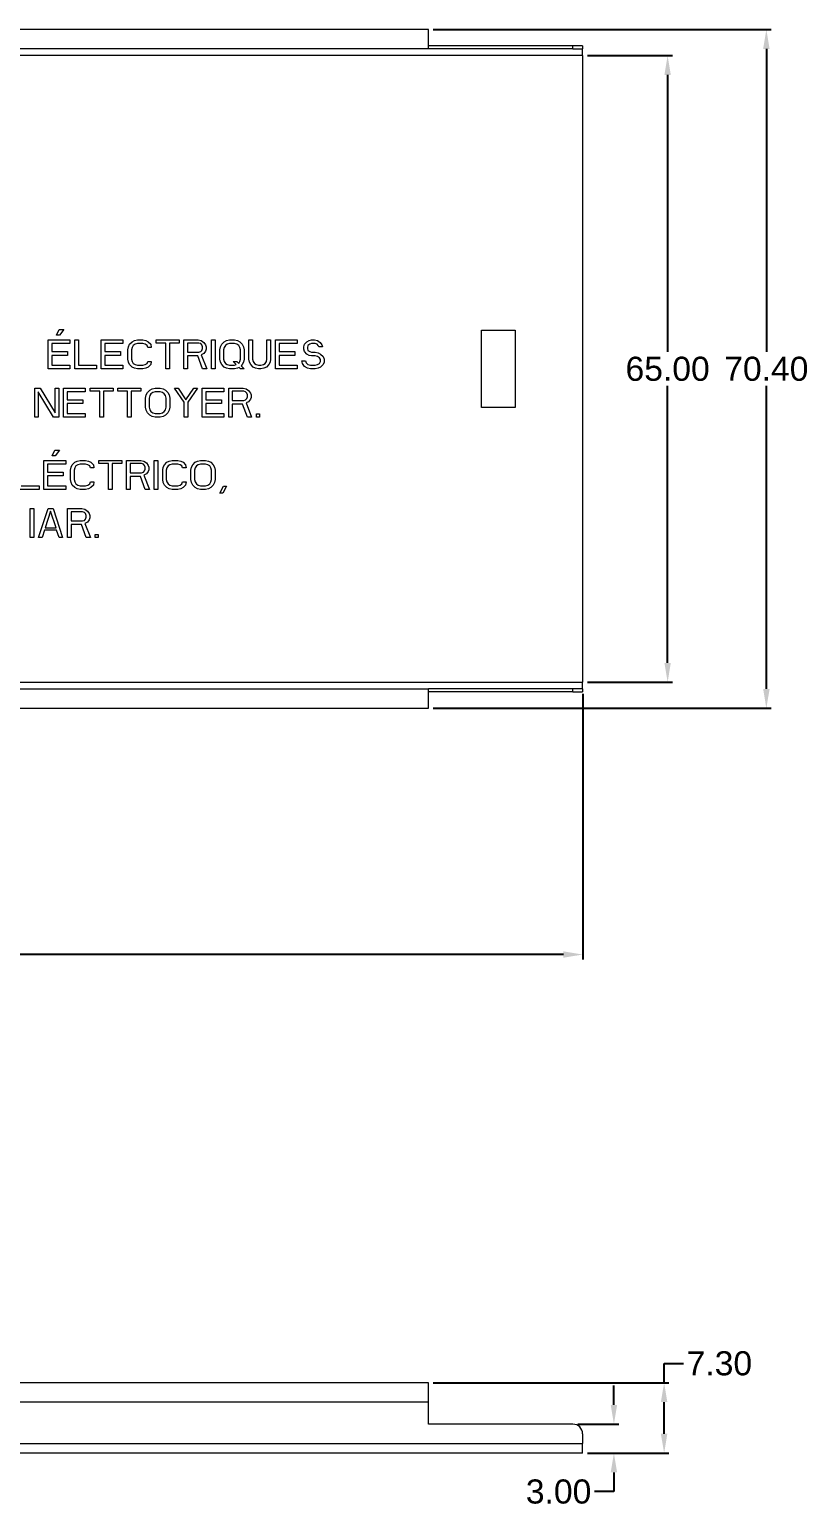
# Model space of a CAD drawing. Header units: millimetres. Extents: x 1920 to 4820, y 310 to 2320.
# Drawn here: x 4377 to 4457.7, y 1280.3 to 1433.6 of the extents above; entities that cross this region are included whole.
import ezdxf

# ---------------------------------------------------------------- set-up
doc = ezdxf.new("R2010")
doc.units = ezdxf.units.MM
doc.layers.add('core', color=7, linetype='Continuous', lineweight=20)
doc.layers.add('dim', color=82, linetype='Continuous', lineweight=9)
doc.styles.get("Standard").update_dxf_attribs({"font": 'arial.ttf'})
doc.dimstyles.get("Standard").update_dxf_attribs({"dimtxt": 0.18, "dimasz": 0.18, "dimexe": 0.18, "dimexo": 0.0625, "dimgap": 0.09, "dimtad": 0, "dimtih": 1, "dimtoh": 1, "dimzin": 0, "dimdsep": 46, "dimtxsty": 'Standard', "dimcen": 0.09, "dimadec": 0, "dimazin": 0, "dimtfac": 1, "dimtofl": 0, "dimtmove": 0, "dimatfit": 3, "dimfxl": 0, "dimtolj": 1, "dimtzin": 0, "dimarcsym": 0})

# ---------------------------------------------------------------- blocks, each defined once
blk = doc.blocks.new('*D35')
at = {"layer": 'Defpoints', "color": 0, "transparency": 16777216}
for p in [(4274.09, 1376.88), (4434.39, 1365.18), (4274.09, 1337.63)]:
    blk.add_point(p, dxfattribs=at)
at = {"layer": 'dim', "color": 0, "lineweight": -2, "transparency": 16777216}
for p, q in [((4274.09, 1376.38), (4274.09, 1337.13)), ((4434.39, 1364.68), (4434.39, 1337.13)), ((4276.09, 1337.63), (4348.67, 1337.63)), ((4432.39, 1337.63), (4359.8, 1337.63))]:
    blk.add_line(p, q, dxfattribs=at)
at = {"layer": 'dim', "color": 0, "transparency": 16777216}
for points in [[(4276.09, 1337.96), (4276.09, 1337.3), (4274.09, 1337.63)], [(4432.39, 1337.96), (4432.39, 1337.3), (4434.39, 1337.63)]]:
    blk.add_solid(points, dxfattribs=at)
at = {"layer": 'dim', "color": 0, "transparency": 16777216, "insert": (4354.24, 1337.63), "char_height": 2.5, "attachment_point": 5}
blk.add_mtext('\\A1;160.30', dxfattribs=at)
blk = doc.blocks.new('*D37')
at = {"layer": 'Defpoints', "color": 0, "transparency": 16777216}
for p in [(4418.39, 1433.58), (4418.39, 1363.18), (4453.44, 1363.18)]:
    blk.add_point(p, dxfattribs=at)
at = {"layer": 'dim', "color": 0, "lineweight": -2, "transparency": 16777216}
for p, q in [((4418.88, 1433.58), (4453.94, 1433.58)), ((4453.44, 1431.58), (4453.44, 1400.16)), ((4453.44, 1365.18), (4453.44, 1396.61)), ((4418.88, 1363.18), (4453.94, 1363.18))]:
    blk.add_line(p, q, dxfattribs=at)
at = {"layer": 'dim', "color": 0, "transparency": 16777216}
for points in [[(4453.11, 1431.58), (4453.78, 1431.58), (4453.44, 1433.58)], [(4453.11, 1365.18), (4453.78, 1365.18), (4453.44, 1363.18)]]:
    blk.add_solid(points, dxfattribs=at)
at = {"layer": 'dim', "color": 0, "transparency": 16777216, "insert": (4453.44, 1398.38), "char_height": 2.5, "attachment_point": 5}
blk.add_mtext('\\A1;70.40', dxfattribs=at)
blk = doc.blocks.new('*D38')
at = {"layer": 'Defpoints', "color": 0, "transparency": 16777216}
for p in [(4434.39, 1430.88), (4434.39, 1365.88), (4443.2, 1365.88)]:
    blk.add_point(p, dxfattribs=at)
at = {"layer": 'dim', "color": 0, "lineweight": -2, "transparency": 16777216}
for p, q in [((4434.88, 1430.88), (4443.7, 1430.88)), ((4443.2, 1428.88), (4443.2, 1400.16)), ((4443.2, 1367.88), (4443.2, 1396.61)), ((4434.88, 1365.88), (4443.7, 1365.88))]:
    blk.add_line(p, q, dxfattribs=at)
at = {"layer": 'dim', "color": 0, "transparency": 16777216}
for points in [[(4442.87, 1428.88), (4443.53, 1428.88), (4443.2, 1430.88)], [(4442.87, 1367.88), (4443.53, 1367.88), (4443.2, 1365.88)]]:
    blk.add_solid(points, dxfattribs=at)
at = {"layer": 'dim', "color": 0, "transparency": 16777216, "insert": (4443.2, 1398.38), "char_height": 2.5, "attachment_point": 5}
blk.add_mtext('\\A1;65.00', dxfattribs=at)
blk = doc.blocks.new('*D39')
at = {"layer": 'Defpoints', "color": 0, "transparency": 16777216}
for p in [(4418.39, 1293.21), (4442.84, 1293.21), (4434.39, 1285.91)]:
    blk.add_point(p, dxfattribs=at)
at = {"layer": 'dim', "color": 0, "lineweight": -2, "transparency": 16777216}
for p, q in [((4442.84, 1293.21), (4442.84, 1295.21)), ((4442.84, 1295.21), (4444.84, 1295.21)), ((4418.88, 1293.21), (4443.34, 1293.21)), ((4442.84, 1287.91), (4442.84, 1291.21)), ((4434.88, 1285.91), (4443.34, 1285.91))]:
    blk.add_line(p, q, dxfattribs=at)
at = {"layer": 'dim', "color": 0, "transparency": 16777216}
for points in [[(4442.5, 1291.21), (4443.17, 1291.21), (4442.84, 1293.21)], [(4442.5, 1287.91), (4443.17, 1287.91), (4442.84, 1285.91)]]:
    blk.add_solid(points, dxfattribs=at)
at = {"layer": 'dim', "color": 0, "transparency": 16777216, "insert": (4448.57, 1295.21), "char_height": 2.5, "attachment_point": 5}
blk.add_mtext('\\A1;7.30', dxfattribs=at)
blk = doc.blocks.new('*D40')
at = {"layer": 'Defpoints', "color": 0, "transparency": 16777216}
for p in [(4433.39, 1288.91), (4434.39, 1285.91), (4437.63, 1285.91)]:
    blk.add_point(p, dxfattribs=at)
at = {"layer": 'dim', "color": 0, "lineweight": -2, "transparency": 16777216}
for p, q in [((4437.63, 1290.91), (4437.63, 1292.91)), ((4433.88, 1288.91), (4438.13, 1288.91)), ((4434.88, 1285.91), (4438.13, 1285.91)), ((4437.63, 1283.91), (4437.63, 1281.91)), ((4437.63, 1281.91), (4435.63, 1281.91))]:
    blk.add_line(p, q, dxfattribs=at)
at = {"layer": 'dim', "color": 0, "transparency": 16777216}
for points in [[(4437.3, 1290.91), (4437.96, 1290.91), (4437.63, 1288.91)], [(4437.3, 1283.91), (4437.96, 1283.91), (4437.63, 1285.91)]]:
    blk.add_solid(points, dxfattribs=at)
at = {"layer": 'dim', "color": 0, "transparency": 16777216, "insert": (4431.89, 1281.91), "char_height": 2.5, "attachment_point": 5}
blk.add_mtext('\\A1;3.00', dxfattribs=at)

msp = doc.modelspace()

# ---------------------------------------------------------------- linework, layer by layer
at = {"layer": 'core'}
for p, q in [((4418.385, 1433.585), (4287.785, 1433.585)), ((4418.385, 1431.585), (4418.385, 1433.585)), ((4418.385, 1431.585), (4287.785, 1431.585)), ((4434.385, 1430.885), (4287.785, 1430.885)), ((4433.385, 1431.885), (4418.385, 1431.885)), ((4433.385, 1431.585), (4418.385, 1431.585)), ((4434.385, 1431.885), (4433.385, 1431.885)), ((4433.385, 1431.585), (4433.385, 1431.885)), ((4433.385, 1431.585), (4434.385, 1431.585)), ((4434.385, 1431.885), (4434.385, 1431.585)), ((4434.385, 1430.885), (4434.385, 1431.585)), ((4434.385, 1430.885), (4434.385, 1365.885)), ((4378.956, 1398.385), (4378.956, 1401.385)), ((4378.956, 1401.385), (4381.206, 1401.385)), ((4379.798, 1401.874), (4380.078, 1402.464)), ((4380.112, 1401.874), (4379.798, 1401.874)), ((4380.078, 1402.464), (4380.576, 1402.464)), ((4380.576, 1402.464), (4380.112, 1401.874)), ((4381.206, 1401.385), (4381.206, 1401.002)), ((4381.706, 1398.385), (4381.706, 1401.385)), ((4381.706, 1401.385), (4382.081, 1401.385)), ((4382.081, 1401.385), (4382.081, 1398.768)), ((4384.456, 1398.385), (4384.456, 1401.385)), ((4384.456, 1401.385), (4386.706, 1401.385)), ((4386.706, 1401.385), (4386.706, 1401.002)), ((4387.643, 1401.193), (4387.893, 1401.321)), ((4387.893, 1401.321), (4388.206, 1401.385)), ((4388.206, 1401.385), (4388.768, 1401.385)), ((4388.768, 1401.385), (4389.081, 1401.321)), ((4389.081, 1401.321), (4389.331, 1401.193)), ((4390.143, 1401.065), (4390.143, 1401.385)), ((4390.143, 1401.385), (4392.518, 1401.385)), ((4392.518, 1401.385), (4392.518, 1401.065)), ((4393.018, 1398.385), (4393.018, 1401.385)), ((4393.018, 1401.385), (4394.518, 1401.385)), ((4394.518, 1401.385), (4394.831, 1401.321)), ((4394.831, 1401.321), (4395.081, 1401.129)), ((4395.893, 1398.385), (4395.893, 1401.385)), ((4395.893, 1401.385), (4396.268, 1401.385)), ((4396.268, 1401.385), (4396.268, 1398.385)), ((4397.206, 1401.193), (4397.456, 1401.321)), ((4397.456, 1401.321), (4397.768, 1401.385)), ((4397.768, 1401.385), (4398.268, 1401.385)), ((4398.268, 1401.385), (4398.581, 1401.321)), ((4398.581, 1401.321), (4398.831, 1401.193)), ((4399.768, 1399.406), (4399.768, 1401.385)), ((4399.768, 1401.385), (4400.143, 1401.385)), ((4400.143, 1401.385), (4400.143, 1399.406)), ((4401.643, 1399.406), (4401.643, 1401.385)), ((4401.643, 1401.385), (4402.018, 1401.385)), ((4402.018, 1401.385), (4402.018, 1399.406)), ((4402.518, 1398.385), (4402.518, 1401.385)), ((4402.518, 1401.385), (4404.768, 1401.385)), ((4404.768, 1401.385), (4404.768, 1401.002)), ((4405.768, 1401.193), (4406.018, 1401.321)), ((4406.018, 1401.321), (4406.268, 1401.385)), ((4406.268, 1401.385), (4406.581, 1401.385)), ((4406.581, 1401.385), (4406.893, 1401.321)), ((4406.893, 1401.321), (4407.143, 1401.129)), ((4423.885, 1394.385), (4423.885, 1402.385)), ((4423.885, 1402.385), (4427.385, 1402.385)), ((4427.385, 1402.385), (4427.385, 1394.385)), ((4381.206, 1401.002), (4379.331, 1401.002)), ((4379.331, 1401.002), (4379.331, 1400.172)), ((4379.331, 1400.172), (4380.956, 1400.172)), ((4380.956, 1399.789), (4379.331, 1399.789)), ((4379.331, 1399.789), (4379.331, 1398.768)), ((4380.956, 1400.172), (4380.956, 1399.789)), ((4386.706, 1401.002), (4384.831, 1401.002)), ((4384.831, 1401.002), (4384.831, 1400.172)), ((4384.831, 1400.172), (4386.456, 1400.172)), ((4386.456, 1399.789), (4384.831, 1399.789)), ((4384.831, 1399.789), (4384.831, 1398.768)), ((4386.456, 1400.172), (4386.456, 1399.789)), ((4387.206, 1400.363), (4387.268, 1400.682)), ((4387.206, 1399.406), (4387.206, 1400.363)), ((4387.268, 1400.682), (4387.393, 1400.938)), ((4387.393, 1400.938), (4387.643, 1401.193)), ((4387.643, 1400.619), (4387.581, 1400.363)), ((4387.581, 1400.363), (4387.581, 1399.406)), ((4387.768, 1400.81), (4387.643, 1400.619)), ((4387.956, 1400.938), (4387.768, 1400.81)), ((4388.206, 1401.002), (4387.956, 1400.938)), ((4388.768, 1401.002), (4388.206, 1401.002)), ((4389.018, 1400.938), (4388.768, 1401.002)), ((4389.206, 1400.81), (4389.018, 1400.938)), ((4389.268, 1400.619), (4389.206, 1400.81)), ((4389.643, 1400.619), (4389.268, 1400.619)), ((4389.331, 1401.193), (4389.581, 1400.938)), ((4389.581, 1400.938), (4389.643, 1400.619)), ((4391.143, 1401.065), (4390.143, 1401.065)), ((4391.143, 1398.385), (4391.143, 1401.065)), ((4392.518, 1401.065), (4391.518, 1401.065)), ((4391.518, 1401.065), (4391.518, 1398.385)), ((4393.393, 1401.065), (4393.393, 1400.108)), ((4394.581, 1401.065), (4393.393, 1401.065)), ((4393.393, 1400.108), (4394.581, 1400.108)), ((4394.768, 1401.002), (4394.581, 1401.065)), ((4394.581, 1400.108), (4394.768, 1400.172)), ((4394.893, 1400.874), (4394.768, 1401.002)), ((4394.768, 1400.172), (4394.893, 1400.299)), ((4395.081, 1399.98), (4394.831, 1399.853)), ((4394.831, 1399.853), (4395.393, 1398.385)), ((4394.956, 1400.682), (4394.893, 1400.874)), ((4394.893, 1400.299), (4394.956, 1400.491)), ((4394.956, 1400.491), (4394.956, 1400.682)), ((4395.081, 1401.129), (4395.268, 1400.874)), ((4395.268, 1400.236), (4395.081, 1399.98)), ((4395.268, 1400.874), (4395.331, 1400.682)), ((4395.331, 1400.427), (4395.268, 1400.236)), ((4395.331, 1400.682), (4395.331, 1400.427)), ((4396.768, 1400.363), (4396.831, 1400.682)), ((4396.768, 1399.406), (4396.768, 1400.363)), ((4396.831, 1400.682), (4396.956, 1400.938)), ((4396.956, 1400.938), (4397.206, 1401.193)), ((4397.206, 1400.619), (4397.143, 1400.363)), ((4397.143, 1400.363), (4397.143, 1399.406)), ((4397.331, 1400.81), (4397.206, 1400.619)), ((4397.518, 1400.938), (4397.331, 1400.81)), ((4397.768, 1401.002), (4397.518, 1400.938)), ((4398.268, 1401.002), (4397.768, 1401.002)), ((4398.518, 1400.938), (4398.268, 1401.002)), ((4398.706, 1400.81), (4398.518, 1400.938)), ((4398.831, 1400.619), (4398.706, 1400.81)), ((4398.831, 1401.193), (4399.081, 1400.938)), ((4398.893, 1400.363), (4398.831, 1400.619)), ((4398.893, 1399.406), (4398.893, 1400.363)), ((4399.081, 1400.938), (4399.206, 1400.682)), ((4399.206, 1400.682), (4399.268, 1400.363)), ((4399.268, 1400.363), (4399.268, 1399.406)), ((4404.768, 1401.002), (4402.893, 1401.002)), ((4402.893, 1401.002), (4402.893, 1400.172)), ((4402.893, 1400.172), (4404.518, 1400.172)), ((4404.518, 1399.789), (4402.893, 1399.789)), ((4402.893, 1399.789), (4402.893, 1398.768)), ((4404.518, 1400.172), (4404.518, 1399.789)), ((4405.456, 1400.682), (4405.518, 1400.938)), ((4405.456, 1400.427), (4405.456, 1400.682)), ((4405.518, 1400.172), (4405.456, 1400.427)), ((4405.518, 1400.938), (4405.768, 1401.193)), ((4405.768, 1399.916), (4405.518, 1400.172)), ((4406.018, 1399.789), (4405.768, 1399.916)), ((4405.893, 1400.81), (4405.831, 1400.619)), ((4405.831, 1400.619), (4405.831, 1400.491)), ((4405.831, 1400.491), (4405.893, 1400.299)), ((4406.081, 1400.938), (4405.893, 1400.81)), ((4405.893, 1400.299), (4406.081, 1400.172)), ((4406.268, 1399.725), (4406.018, 1399.789)), ((4406.268, 1401.002), (4406.081, 1400.938)), ((4406.081, 1400.172), (4406.268, 1400.108)), ((4406.643, 1401.002), (4406.268, 1401.002)), ((4406.268, 1400.108), (4406.643, 1400.108)), ((4406.831, 1400.938), (4406.643, 1401.002)), ((4406.643, 1400.108), (4406.956, 1400.044)), ((4406.956, 1400.81), (4406.831, 1400.938)), ((4407.018, 1400.682), (4406.956, 1400.81)), ((4406.956, 1400.044), (4407.206, 1399.916)), ((4407.393, 1400.682), (4407.018, 1400.682)), ((4407.143, 1401.129), (4407.331, 1400.874)), ((4407.206, 1399.916), (4407.456, 1399.661)), ((4407.331, 1400.874), (4407.393, 1400.682)), ((4381.206, 1398.385), (4378.956, 1398.385)), ((4379.331, 1398.768), (4381.206, 1398.768)), ((4381.206, 1398.768), (4381.206, 1398.385)), ((4383.956, 1398.385), (4381.706, 1398.385)), ((4382.081, 1398.768), (4383.956, 1398.768)), ((4383.956, 1398.768), (4383.956, 1398.385)), ((4386.706, 1398.385), (4384.456, 1398.385)), ((4384.831, 1398.768), (4386.706, 1398.768)), ((4386.706, 1398.768), (4386.706, 1398.385)), ((4387.268, 1399.087), (4387.206, 1399.406)), ((4387.393, 1398.831), (4387.268, 1399.087)), ((4387.643, 1398.576), (4387.393, 1398.831)), ((4387.581, 1399.406), (4387.643, 1399.151)), ((4387.643, 1399.151), (4387.768, 1398.959)), ((4387.893, 1398.448), (4387.643, 1398.576)), ((4387.768, 1398.959), (4387.956, 1398.831)), ((4388.206, 1398.385), (4387.893, 1398.448)), ((4387.956, 1398.831), (4388.206, 1398.768)), ((4388.206, 1398.768), (4388.768, 1398.768)), ((4388.768, 1398.385), (4388.206, 1398.385)), ((4388.768, 1398.768), (4389.018, 1398.831)), ((4389.081, 1398.448), (4388.768, 1398.385)), ((4389.018, 1398.831), (4389.206, 1398.959)), ((4389.331, 1398.576), (4389.081, 1398.448)), ((4389.206, 1398.959), (4389.268, 1399.151)), ((4389.268, 1399.151), (4389.643, 1399.151)), ((4389.581, 1398.831), (4389.331, 1398.576)), ((4389.643, 1399.151), (4389.581, 1398.831)), ((4391.518, 1398.385), (4391.143, 1398.385)), ((4393.393, 1398.385), (4393.018, 1398.385)), ((4394.456, 1399.725), (4393.393, 1399.725)), ((4393.393, 1399.725), (4393.393, 1398.385)), ((4394.956, 1398.385), (4394.456, 1399.725)), ((4395.393, 1398.385), (4394.956, 1398.385)), ((4396.268, 1398.385), (4395.893, 1398.385)), ((4396.831, 1399.087), (4396.768, 1399.406)), ((4396.956, 1398.831), (4396.831, 1399.087)), ((4397.206, 1398.576), (4396.956, 1398.831)), ((4397.143, 1399.406), (4397.206, 1399.151)), ((4397.206, 1399.151), (4397.331, 1398.959)), ((4397.456, 1398.448), (4397.206, 1398.576)), ((4397.331, 1398.959), (4397.518, 1398.831)), ((4397.768, 1398.385), (4397.456, 1398.448)), ((4397.518, 1398.831), (4397.768, 1398.768)), ((4397.768, 1398.768), (4398.268, 1398.768)), ((4398.268, 1398.385), (4397.768, 1398.385)), ((4398.143, 1399.151), (4398.518, 1399.151)), ((4398.456, 1398.831), (4398.143, 1399.151)), ((4398.268, 1398.768), (4398.456, 1398.831)), ((4398.581, 1398.448), (4398.268, 1398.385)), ((4398.518, 1399.151), (4398.706, 1398.959)), ((4398.768, 1398.512), (4398.581, 1398.448)), ((4398.706, 1398.959), (4398.831, 1399.151)), ((4398.893, 1398.385), (4398.768, 1398.512)), ((4398.831, 1399.151), (4398.893, 1399.406)), ((4399.268, 1398.385), (4398.893, 1398.385)), ((4399.081, 1398.831), (4398.956, 1398.704)), ((4398.956, 1398.704), (4399.268, 1398.385)), ((4399.206, 1399.087), (4399.081, 1398.831)), ((4399.268, 1399.406), (4399.206, 1399.087)), ((4399.831, 1399.087), (4399.768, 1399.406)), ((4399.956, 1398.831), (4399.831, 1399.087)), ((4400.206, 1398.576), (4399.956, 1398.831)), ((4400.143, 1399.406), (4400.206, 1399.151)), ((4400.206, 1399.151), (4400.331, 1398.959)), ((4400.456, 1398.448), (4400.206, 1398.576)), ((4400.331, 1398.959), (4400.518, 1398.831)), ((4400.768, 1398.385), (4400.456, 1398.448)), ((4400.518, 1398.831), (4400.768, 1398.768)), ((4400.768, 1398.768), (4401.018, 1398.768)), ((4401.018, 1398.385), (4400.768, 1398.385)), ((4401.018, 1398.768), (4401.268, 1398.831)), ((4401.331, 1398.448), (4401.018, 1398.385)), ((4401.268, 1398.831), (4401.456, 1398.959)), ((4401.581, 1398.576), (4401.331, 1398.448)), ((4401.456, 1398.959), (4401.581, 1399.151)), ((4401.581, 1399.151), (4401.643, 1399.406)), ((4401.831, 1398.831), (4401.581, 1398.576)), ((4401.956, 1399.087), (4401.831, 1398.831)), ((4402.018, 1399.406), (4401.956, 1399.087)), ((4404.768, 1398.385), (4402.518, 1398.385)), ((4402.893, 1398.768), (4404.768, 1398.768)), ((4404.768, 1398.768), (4404.768, 1398.385)), ((4405.331, 1398.959), (4405.268, 1399.214)), ((4405.268, 1399.214), (4405.643, 1399.214)), ((4405.518, 1398.64), (4405.331, 1398.959)), ((4405.831, 1398.448), (4405.518, 1398.64)), ((4405.643, 1399.214), (4405.706, 1399.023)), ((4405.706, 1399.023), (4405.893, 1398.831)), ((4406.143, 1398.385), (4405.831, 1398.448)), ((4405.893, 1398.831), (4406.143, 1398.768)), ((4406.143, 1398.768), (4406.643, 1398.768)), ((4406.643, 1398.385), (4406.143, 1398.385)), ((4406.643, 1399.725), (4406.268, 1399.725)), ((4406.893, 1399.661), (4406.643, 1399.725)), ((4406.643, 1398.768), (4406.893, 1398.831)), ((4406.956, 1398.448), (4406.643, 1398.385)), ((4407.081, 1399.534), (4406.893, 1399.661)), ((4406.893, 1398.831), (4407.081, 1398.959)), ((4407.206, 1398.576), (4406.956, 1398.448)), ((4407.206, 1399.342), (4407.081, 1399.534)), ((4407.081, 1398.959), (4407.206, 1399.151)), ((4407.206, 1399.151), (4407.206, 1399.342)), ((4407.456, 1398.831), (4407.206, 1398.576)), ((4407.456, 1399.661), (4407.581, 1399.406)), ((4407.581, 1399.087), (4407.456, 1398.831)), ((4407.581, 1399.406), (4407.581, 1399.087)), ((4377.548, 1396.385), (4378.11, 1396.385)), ((4377.548, 1393.385), (4377.548, 1396.385)), ((4379.485, 1393.385), (4377.923, 1396.002)), ((4377.923, 1396.002), (4377.923, 1393.385)), ((4378.11, 1396.385), (4379.673, 1393.831)), ((4379.673, 1393.831), (4379.673, 1396.385)), ((4379.673, 1396.385), (4380.048, 1396.385)), ((4380.048, 1396.385), (4380.048, 1393.385)), ((4380.548, 1396.385), (4382.798, 1396.385)), ((4380.548, 1393.385), (4380.548, 1396.385)), ((4382.798, 1396.002), (4380.923, 1396.002)), ((4380.923, 1396.002), (4380.923, 1395.172)), ((4380.923, 1395.172), (4382.548, 1395.172)), ((4382.548, 1395.172), (4382.548, 1394.789)), ((4382.798, 1396.385), (4382.798, 1396.002)), ((4383.298, 1396.385), (4385.673, 1396.385)), ((4383.298, 1396.065), (4383.298, 1396.385)), ((4384.298, 1396.065), (4383.298, 1396.065)), ((4384.298, 1393.385), (4384.298, 1396.065)), ((4385.673, 1396.065), (4384.673, 1396.065)), ((4384.673, 1396.065), (4384.673, 1393.385)), ((4385.673, 1396.385), (4385.673, 1396.065)), ((4386.173, 1396.065), (4386.173, 1396.385)), ((4386.173, 1396.385), (4388.548, 1396.385)), ((4387.173, 1396.065), (4386.173, 1396.065)), ((4387.173, 1393.385), (4387.173, 1396.065)), ((4388.548, 1396.065), (4387.548, 1396.065)), ((4387.548, 1396.065), (4387.548, 1393.385)), ((4388.548, 1396.385), (4388.548, 1396.065)), ((4389.048, 1395.363), (4389.11, 1395.682)), ((4389.048, 1394.406), (4389.048, 1395.363)), ((4389.11, 1395.682), (4389.235, 1395.938)), ((4389.235, 1395.938), (4389.485, 1396.193)), ((4389.485, 1395.619), (4389.423, 1395.363)), ((4389.423, 1395.363), (4389.423, 1394.406)), ((4389.485, 1396.193), (4389.735, 1396.321)), ((4389.61, 1395.81), (4389.485, 1395.619)), ((4389.798, 1395.938), (4389.61, 1395.81)), ((4389.735, 1396.321), (4390.048, 1396.385)), ((4390.048, 1396.002), (4389.798, 1395.938)), ((4390.048, 1396.385), (4390.548, 1396.385)), ((4390.548, 1396.002), (4390.048, 1396.002)), ((4390.548, 1396.385), (4390.86, 1396.321)), ((4390.798, 1395.938), (4390.548, 1396.002)), ((4390.985, 1395.81), (4390.798, 1395.938)), ((4390.86, 1396.321), (4391.11, 1396.193)), ((4391.11, 1395.619), (4390.985, 1395.81)), ((4391.11, 1396.193), (4391.36, 1395.938)), ((4391.173, 1395.363), (4391.11, 1395.619)), ((4391.173, 1394.406), (4391.173, 1395.363)), ((4391.36, 1395.938), (4391.485, 1395.682)), ((4391.485, 1395.682), (4391.548, 1395.363)), ((4391.548, 1395.363), (4391.548, 1394.406)), ((4392.048, 1396.385), (4392.423, 1396.385)), ((4393.048, 1394.916), (4392.048, 1396.385)), ((4392.423, 1396.385), (4393.235, 1395.172)), ((4393.235, 1395.172), (4394.048, 1396.385)), ((4394.423, 1396.385), (4393.423, 1394.916)), ((4394.048, 1396.385), (4394.423, 1396.385)), ((4394.923, 1393.385), (4394.923, 1396.385)), ((4394.923, 1396.385), (4397.173, 1396.385)), ((4395.298, 1396.002), (4395.298, 1395.172)), ((4397.173, 1396.002), (4395.298, 1396.002)), ((4395.298, 1395.172), (4396.923, 1395.172)), ((4396.923, 1395.172), (4396.923, 1394.789)), ((4397.173, 1396.385), (4397.173, 1396.002)), ((4397.673, 1396.385), (4399.173, 1396.385)), ((4397.673, 1393.385), (4397.673, 1396.385)), ((4398.048, 1396.065), (4398.048, 1395.108)), ((4399.235, 1396.065), (4398.048, 1396.065)), ((4399.173, 1396.385), (4399.485, 1396.321)), ((4399.423, 1396.002), (4399.235, 1396.065)), ((4399.235, 1395.108), (4399.423, 1395.172)), ((4399.548, 1395.874), (4399.423, 1396.002)), ((4399.423, 1395.172), (4399.548, 1395.299)), ((4399.485, 1396.321), (4399.735, 1396.129)), ((4399.61, 1395.682), (4399.548, 1395.874)), ((4399.548, 1395.299), (4399.61, 1395.491)), ((4399.61, 1395.491), (4399.61, 1395.682)), ((4399.735, 1396.129), (4399.923, 1395.874)), ((4399.923, 1395.236), (4399.735, 1394.98)), ((4399.923, 1395.874), (4399.985, 1395.682)), ((4399.985, 1395.427), (4399.923, 1395.236)), ((4399.985, 1395.682), (4399.985, 1395.427)), ((4382.548, 1394.789), (4380.923, 1394.789)), ((4380.923, 1394.789), (4380.923, 1393.768)), ((4380.923, 1393.768), (4382.798, 1393.768)), ((4382.798, 1393.768), (4382.798, 1393.385)), ((4389.11, 1394.087), (4389.048, 1394.406)), ((4389.235, 1393.831), (4389.11, 1394.087)), ((4389.485, 1393.576), (4389.235, 1393.831)), ((4389.423, 1394.406), (4389.485, 1394.151)), ((4389.485, 1394.151), (4389.61, 1393.959)), ((4389.61, 1393.959), (4389.798, 1393.831)), ((4389.798, 1393.831), (4390.048, 1393.768)), ((4390.048, 1393.768), (4390.548, 1393.768)), ((4390.548, 1393.768), (4390.798, 1393.831)), ((4390.798, 1393.831), (4390.985, 1393.959)), ((4390.985, 1393.959), (4391.11, 1394.151)), ((4391.11, 1394.151), (4391.173, 1394.406)), ((4391.36, 1393.831), (4391.11, 1393.576)), ((4391.485, 1394.087), (4391.36, 1393.831)), ((4391.548, 1394.406), (4391.485, 1394.087)), ((4393.048, 1393.385), (4393.048, 1394.916)), ((4393.423, 1394.916), (4393.423, 1393.385)), ((4395.298, 1394.789), (4395.298, 1393.768)), ((4396.923, 1394.789), (4395.298, 1394.789)), ((4395.298, 1393.768), (4397.173, 1393.768)), ((4397.173, 1393.768), (4397.173, 1393.385)), ((4398.048, 1395.108), (4399.235, 1395.108)), ((4398.048, 1394.725), (4398.048, 1393.385)), ((4399.11, 1394.725), (4398.048, 1394.725)), ((4399.61, 1393.385), (4399.11, 1394.725)), ((4399.735, 1394.98), (4399.485, 1394.853)), ((4399.485, 1394.853), (4400.048, 1393.385)), ((4400.548, 1393.704), (4400.86, 1393.704)), ((4400.548, 1393.385), (4400.548, 1393.704)), ((4400.86, 1393.704), (4400.86, 1393.385)), ((4427.385, 1394.385), (4423.885, 1394.385)), ((4377.923, 1393.385), (4377.548, 1393.385)), ((4380.048, 1393.385), (4379.485, 1393.385)), ((4382.798, 1393.385), (4380.548, 1393.385)), ((4384.673, 1393.385), (4384.298, 1393.385)), ((4387.548, 1393.385), (4387.173, 1393.385)), ((4389.735, 1393.448), (4389.485, 1393.576)), ((4390.048, 1393.385), (4389.735, 1393.448)), ((4390.548, 1393.385), (4390.048, 1393.385)), ((4390.86, 1393.448), (4390.548, 1393.385)), ((4391.11, 1393.576), (4390.86, 1393.448)), ((4393.423, 1393.385), (4393.048, 1393.385)), ((4397.173, 1393.385), (4394.923, 1393.385)), ((4398.048, 1393.385), (4397.673, 1393.385)), ((4400.048, 1393.385), (4399.61, 1393.385)), ((4400.86, 1393.385), (4400.548, 1393.385)), ((4379.353, 1389.374), (4379.633, 1389.964)), ((4379.667, 1389.374), (4379.353, 1389.374)), ((4379.633, 1389.964), (4380.13, 1389.964)), ((4380.13, 1389.964), (4379.667, 1389.374)), ((4378.51, 1385.885), (4378.51, 1388.885)), ((4378.51, 1388.885), (4380.76, 1388.885)), ((4380.76, 1388.502), (4378.885, 1388.502)), ((4378.885, 1388.502), (4378.885, 1387.672)), ((4378.885, 1387.672), (4380.51, 1387.672)), ((4380.51, 1387.672), (4380.51, 1387.289)), ((4380.76, 1388.885), (4380.76, 1388.502)), ((4381.26, 1387.863), (4381.323, 1388.182)), ((4381.26, 1386.906), (4381.26, 1387.863)), ((4381.323, 1388.182), (4381.448, 1388.438)), ((4381.448, 1388.438), (4381.698, 1388.693)), ((4381.698, 1388.119), (4381.635, 1387.863)), ((4381.635, 1387.863), (4381.635, 1386.906)), ((4381.698, 1388.693), (4381.948, 1388.821)), ((4381.823, 1388.31), (4381.698, 1388.119)), ((4382.01, 1388.438), (4381.823, 1388.31)), ((4381.948, 1388.821), (4382.26, 1388.885)), ((4382.26, 1388.502), (4382.01, 1388.438)), ((4382.26, 1388.885), (4382.823, 1388.885)), ((4382.823, 1388.502), (4382.26, 1388.502)), ((4382.823, 1388.885), (4383.135, 1388.821)), ((4383.073, 1388.438), (4382.823, 1388.502)), ((4383.26, 1388.31), (4383.073, 1388.438)), ((4383.135, 1388.821), (4383.385, 1388.693)), ((4383.323, 1388.119), (4383.26, 1388.31)), ((4383.698, 1388.119), (4383.323, 1388.119)), ((4383.385, 1388.693), (4383.635, 1388.438)), ((4383.635, 1388.438), (4383.698, 1388.119)), ((4384.198, 1388.565), (4384.198, 1388.885)), ((4384.198, 1388.885), (4386.573, 1388.885)), ((4385.198, 1388.565), (4384.198, 1388.565)), ((4385.198, 1385.885), (4385.198, 1388.565)), ((4386.573, 1388.565), (4385.573, 1388.565)), ((4385.573, 1388.565), (4385.573, 1385.885)), ((4386.573, 1388.885), (4386.573, 1388.565)), ((4387.073, 1385.885), (4387.073, 1388.885)), ((4387.073, 1388.885), (4388.573, 1388.885)), ((4387.448, 1388.565), (4387.448, 1387.608)), ((4388.635, 1388.565), (4387.448, 1388.565)), ((4387.448, 1387.608), (4388.635, 1387.608)), ((4388.573, 1388.885), (4388.885, 1388.821)), ((4388.823, 1388.502), (4388.635, 1388.565)), ((4388.635, 1387.608), (4388.823, 1387.672)), ((4388.948, 1388.374), (4388.823, 1388.502)), ((4388.823, 1387.672), (4388.948, 1387.799)), ((4388.885, 1388.821), (4389.135, 1388.629)), ((4389.135, 1387.48), (4388.885, 1387.353)), ((4389.01, 1388.182), (4388.948, 1388.374)), ((4388.948, 1387.799), (4389.01, 1387.991)), ((4389.01, 1387.991), (4389.01, 1388.182)), ((4389.135, 1388.629), (4389.323, 1388.374)), ((4389.323, 1387.736), (4389.135, 1387.48)), ((4389.323, 1388.374), (4389.385, 1388.182)), ((4389.385, 1387.927), (4389.323, 1387.736)), ((4389.385, 1388.182), (4389.385, 1387.927)), ((4389.948, 1385.885), (4389.948, 1388.885)), ((4389.948, 1388.885), (4390.323, 1388.885)), ((4390.323, 1388.885), (4390.323, 1385.885)), ((4390.823, 1387.863), (4390.885, 1388.182)), ((4390.823, 1386.906), (4390.823, 1387.863)), ((4390.885, 1388.182), (4391.01, 1388.438)), ((4391.01, 1388.438), (4391.26, 1388.693)), ((4391.26, 1388.119), (4391.198, 1387.863)), ((4391.198, 1387.863), (4391.198, 1386.906)), ((4391.26, 1388.693), (4391.51, 1388.821)), ((4391.385, 1388.31), (4391.26, 1388.119)), ((4391.573, 1388.438), (4391.385, 1388.31)), ((4391.51, 1388.821), (4391.823, 1388.885)), ((4391.823, 1388.502), (4391.573, 1388.438)), ((4391.823, 1388.885), (4392.385, 1388.885)), ((4392.385, 1388.502), (4391.823, 1388.502)), ((4392.385, 1388.885), (4392.698, 1388.821)), ((4392.635, 1388.438), (4392.385, 1388.502)), ((4392.823, 1388.31), (4392.635, 1388.438)), ((4392.698, 1388.821), (4392.948, 1388.693)), ((4392.885, 1388.119), (4392.823, 1388.31)), ((4393.26, 1388.119), (4392.885, 1388.119)), ((4392.948, 1388.693), (4393.198, 1388.438)), ((4393.198, 1388.438), (4393.26, 1388.119)), ((4393.76, 1387.863), (4393.823, 1388.182)), ((4393.76, 1386.906), (4393.76, 1387.863)), ((4393.823, 1388.182), (4393.948, 1388.438)), ((4393.948, 1388.438), (4394.198, 1388.693)), ((4394.198, 1388.119), (4394.135, 1387.863)), ((4394.135, 1387.863), (4394.135, 1386.906)), ((4394.198, 1388.693), (4394.448, 1388.821)), ((4394.323, 1388.31), (4394.198, 1388.119)), ((4394.51, 1388.438), (4394.323, 1388.31)), ((4394.448, 1388.821), (4394.76, 1388.885)), ((4394.76, 1388.502), (4394.51, 1388.438)), ((4394.76, 1388.885), (4395.26, 1388.885)), ((4395.26, 1388.502), (4394.76, 1388.502)), ((4395.26, 1388.885), (4395.573, 1388.821)), ((4395.51, 1388.438), (4395.26, 1388.502)), ((4395.698, 1388.31), (4395.51, 1388.438)), ((4395.573, 1388.821), (4395.823, 1388.693)), ((4395.823, 1388.119), (4395.698, 1388.31)), ((4395.823, 1388.693), (4396.073, 1388.438)), ((4395.885, 1387.863), (4395.823, 1388.119)), ((4395.885, 1386.906), (4395.885, 1387.863)), ((4396.073, 1388.438), (4396.198, 1388.182)), ((4396.198, 1388.182), (4396.26, 1387.863)), ((4396.26, 1387.863), (4396.26, 1386.906)), ((4376.135, 1386.268), (4378.01, 1386.268)), ((4378.01, 1386.268), (4378.01, 1385.885)), ((4380.51, 1387.289), (4378.885, 1387.289)), ((4378.885, 1387.289), (4378.885, 1386.268)), ((4378.885, 1386.268), (4380.76, 1386.268)), ((4380.76, 1386.268), (4380.76, 1385.885)), ((4381.323, 1386.587), (4381.26, 1386.906)), ((4381.448, 1386.331), (4381.323, 1386.587)), ((4381.698, 1386.076), (4381.448, 1386.331)), ((4381.635, 1386.906), (4381.698, 1386.651)), ((4381.698, 1386.651), (4381.823, 1386.459)), ((4381.948, 1385.948), (4381.698, 1386.076)), ((4381.823, 1386.459), (4382.01, 1386.331)), ((4382.26, 1385.885), (4381.948, 1385.948)), ((4382.01, 1386.331), (4382.26, 1386.268)), ((4382.26, 1386.268), (4382.823, 1386.268)), ((4382.823, 1386.268), (4383.073, 1386.331)), ((4383.135, 1385.948), (4382.823, 1385.885)), ((4383.073, 1386.331), (4383.26, 1386.459)), ((4383.385, 1386.076), (4383.135, 1385.948)), ((4383.26, 1386.459), (4383.323, 1386.651)), ((4383.323, 1386.651), (4383.698, 1386.651)), ((4383.635, 1386.331), (4383.385, 1386.076)), ((4383.698, 1386.651), (4383.635, 1386.331)), ((4388.51, 1387.225), (4387.448, 1387.225)), ((4387.448, 1387.225), (4387.448, 1385.885)), ((4389.01, 1385.885), (4388.51, 1387.225)), ((4388.885, 1387.353), (4389.448, 1385.885)), ((4390.885, 1386.587), (4390.823, 1386.906)), ((4391.01, 1386.331), (4390.885, 1386.587)), ((4391.26, 1386.076), (4391.01, 1386.331)), ((4391.198, 1386.906), (4391.26, 1386.651)), ((4391.26, 1386.651), (4391.385, 1386.459)), ((4391.51, 1385.948), (4391.26, 1386.076)), ((4391.385, 1386.459), (4391.573, 1386.331)), ((4391.823, 1385.885), (4391.51, 1385.948)), ((4391.573, 1386.331), (4391.823, 1386.268)), ((4391.823, 1386.268), (4392.385, 1386.268)), ((4392.385, 1386.268), (4392.635, 1386.331)), ((4392.698, 1385.948), (4392.385, 1385.885)), ((4392.635, 1386.331), (4392.823, 1386.459)), ((4392.948, 1386.076), (4392.698, 1385.948)), ((4392.823, 1386.459), (4392.885, 1386.651)), ((4392.885, 1386.651), (4393.26, 1386.651)), ((4393.198, 1386.331), (4392.948, 1386.076)), ((4393.26, 1386.651), (4393.198, 1386.331)), ((4393.823, 1386.587), (4393.76, 1386.906)), ((4393.948, 1386.331), (4393.823, 1386.587)), ((4394.198, 1386.076), (4393.948, 1386.331)), ((4394.135, 1386.906), (4394.198, 1386.651)), ((4394.198, 1386.651), (4394.323, 1386.459)), ((4394.448, 1385.948), (4394.198, 1386.076)), ((4394.323, 1386.459), (4394.51, 1386.331)), ((4394.76, 1385.885), (4394.448, 1385.948)), ((4394.51, 1386.331), (4394.76, 1386.268)), ((4394.76, 1386.268), (4395.26, 1386.268)), ((4395.26, 1386.268), (4395.51, 1386.331)), ((4395.573, 1385.948), (4395.26, 1385.885)), ((4395.51, 1386.331), (4395.698, 1386.459)), ((4395.823, 1386.076), (4395.573, 1385.948)), ((4395.698, 1386.459), (4395.823, 1386.651)), ((4395.823, 1386.651), (4395.885, 1386.906)), ((4396.073, 1386.331), (4395.823, 1386.076)), ((4396.198, 1386.587), (4396.073, 1386.331)), ((4396.26, 1386.906), (4396.198, 1386.587)), ((4396.76, 1385.502), (4397.135, 1386.204)), ((4397.448, 1386.204), (4397.073, 1385.502)), ((4397.135, 1386.204), (4397.448, 1386.204)), ((4378.01, 1385.885), (4375.76, 1385.885)), ((4380.76, 1385.885), (4378.51, 1385.885)), ((4382.823, 1385.885), (4382.26, 1385.885)), ((4385.573, 1385.885), (4385.198, 1385.885)), ((4387.448, 1385.885), (4387.073, 1385.885)), ((4389.448, 1385.885), (4389.01, 1385.885)), ((4390.323, 1385.885), (4389.948, 1385.885)), ((4392.385, 1385.885), (4391.823, 1385.885)), ((4395.26, 1385.885), (4394.76, 1385.885)), ((4397.073, 1385.502), (4396.76, 1385.502)), ((4377.073, 1380.885), (4377.073, 1383.885)), ((4377.073, 1383.885), (4377.448, 1383.885)), ((4377.448, 1383.885), (4377.448, 1380.885)), ((4377.948, 1380.885), (4378.948, 1383.885)), ((4379.198, 1383.629), (4378.635, 1381.906)), ((4378.948, 1383.885), (4379.448, 1383.885)), ((4379.76, 1381.906), (4379.198, 1383.629)), ((4379.448, 1383.885), (4380.448, 1380.885)), ((4380.948, 1380.885), (4380.948, 1383.885)), ((4380.948, 1383.885), (4382.448, 1383.885)), ((4381.323, 1383.565), (4381.323, 1382.608)), ((4382.51, 1383.565), (4381.323, 1383.565)), ((4382.448, 1383.885), (4382.76, 1383.821)), ((4382.698, 1383.502), (4382.51, 1383.565)), ((4382.823, 1383.374), (4382.698, 1383.502)), ((4382.76, 1383.821), (4383.01, 1383.629)), ((4382.885, 1383.182), (4382.823, 1383.374)), ((4382.823, 1382.799), (4382.885, 1382.991)), ((4382.885, 1382.991), (4382.885, 1383.182)), ((4383.01, 1383.629), (4383.198, 1383.374)), ((4383.198, 1383.374), (4383.26, 1383.182)), ((4383.26, 1382.927), (4383.198, 1382.736)), ((4383.26, 1383.182), (4383.26, 1382.927)), ((4378.573, 1381.651), (4378.323, 1380.885)), ((4379.823, 1381.651), (4378.573, 1381.651)), ((4378.635, 1381.906), (4379.76, 1381.906)), ((4380.073, 1380.885), (4379.823, 1381.651)), ((4381.323, 1382.608), (4382.51, 1382.608)), ((4382.385, 1382.225), (4381.323, 1382.225)), ((4381.323, 1382.225), (4381.323, 1380.885)), ((4382.885, 1380.885), (4382.385, 1382.225)), ((4382.51, 1382.608), (4382.698, 1382.672)), ((4382.698, 1382.672), (4382.823, 1382.799)), ((4383.01, 1382.48), (4382.76, 1382.353)), ((4382.76, 1382.353), (4383.323, 1380.885)), ((4383.198, 1382.736), (4383.01, 1382.48)), ((4377.448, 1380.885), (4377.073, 1380.885)), ((4378.323, 1380.885), (4377.948, 1380.885)), ((4380.448, 1380.885), (4380.073, 1380.885)), ((4381.323, 1380.885), (4380.948, 1380.885)), ((4383.323, 1380.885), (4382.885, 1380.885)), ((4383.823, 1380.885), (4383.823, 1381.204)), ((4383.823, 1381.204), (4384.135, 1381.204)), ((4384.135, 1380.885), (4383.823, 1380.885)), ((4384.135, 1381.204), (4384.135, 1380.885)), ((4287.785, 1365.885), (4434.385, 1365.885)), ((4287.785, 1365.185), (4418.385, 1365.185)), ((4433.385, 1365.185), (4418.385, 1365.185)), ((4418.385, 1363.185), (4418.385, 1365.185)), ((4433.385, 1364.885), (4418.385, 1364.885)), ((4434.385, 1365.185), (4433.385, 1365.185)), ((4433.385, 1364.885), (4433.385, 1365.185)), ((4433.385, 1364.885), (4434.385, 1364.885)), ((4434.385, 1365.185), (4434.385, 1365.885)), ((4434.385, 1365.185), (4434.385, 1364.885)), ((4287.785, 1363.185), (4418.385, 1363.185)), ((4418.385, 1293.214), (4287.785, 1293.214)), ((4418.385, 1292.214), (4418.385, 1293.214)), ((4287.785, 1291.214), (4418.385, 1291.214)), ((4418.385, 1291.214), (4418.385, 1292.214)), ((4418.385, 1288.914), (4418.385, 1291.214)), ((4433.385, 1288.914), (4418.385, 1288.914)), ((4434.385, 1287.914), (4434.385, 1286.914)), ((4287.785, 1286.914), (4434.385, 1286.914)), ((4434.385, 1285.914), (4434.385, 1286.914)), ((4434.385, 1285.914), (4287.785, 1285.914))]:
    msp.add_line(p, q, dxfattribs=at)
msp.add_arc((4433.385, 1287.914), 1, 0, 90, dxfattribs=at)

# ---------------------------------------------------------------- dimensions: what is measured, and where the dimension line sits
at = {"layer": 'dim'}
for base, p1, p2, picture, middle in [((4453.444, 1363.185), (4418.385, 1433.585), (4418.385, 1363.185), '*D37', (4453.444, 1398.385)), ((4443.201, 1365.885), (4434.385, 1430.885), (4434.385, 1365.885), '*D38', (4443.201, 1398.385)), ((4442.836, 1293.214), (4434.385, 1285.914), (4418.385, 1293.214), '*D39', (4448.568, 1295.214)), ((4437.628, 1285.914), (4433.385, 1288.914), (4434.385, 1285.914), '*D40', (4431.887, 1281.914))]:
    dim = msp.add_linear_dim(base=base, p1=p1, p2=p2, angle=90, dimstyle='Standard', override={"dimtxt": 2.5, "dimasz": 2, "dimexe": 0.49975, "dimexo": 0.49975, "dimgap": 0.49975}, dxfattribs=at)
    dim.commit()
    dim.dimension.update_dxf_attribs({"geometry": picture, "text_midpoint": middle})
dim = msp.add_linear_dim(base=(4274.085, 1337.631), p1=(4434.385, 1365.185), p2=(4274.085, 1376.885), dimstyle='Standard', override={"dimtxt": 2.5, "dimasz": 2, "dimexe": 0.49975, "dimexo": 0.49975, "dimgap": 0.49975}, dxfattribs=at)
dim.commit()
dim.dimension.update_dxf_attribs({"geometry": '*D35', "text_midpoint": (4354.235, 1337.631)})

doc.saveas('drawing.dxf')
